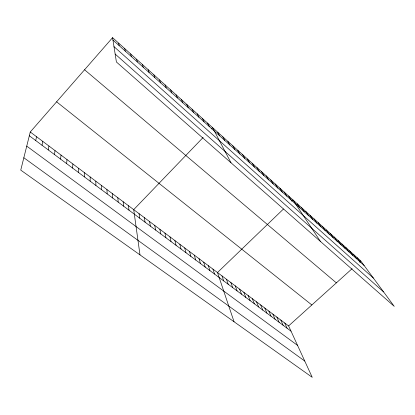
<?xml version="1.0" encoding="UTF-8"?>
<svg xmlns="http://www.w3.org/2000/svg" width="415" height="415" viewBox="0 0 415 415"><rect width="100%" height="100%" fill="white"/><g stroke="black" fill="none" stroke-linecap="round" stroke-linejoin="round"><path stroke-width="0.62" d="M84.385 176.883L84.468 172.681M78.534 172.516L78.7 168.355M72.62 168.096L72.874 163.982M66.639 163.629L66.986 159.562M60.59 159.116L61.031 155.091M54.474 154.551L55.013 150.572M48.29 149.934L48.928 146.007M42.04 145.266L42.776 141.391M35.716 140.545L36.556 136.717M30.264 131.996L20.75 170.119L312.241 377.334L288.612 325.91L30.264 131.996L112.574 37.666L360.739 260.911L394.25 306.374L116.408 61.991L112.574 37.666M203.132 137.458L133.708 209.642L139.985 254.877M211.349 128.909L212.584 127.628L230.999 162.784M283.497 209.004L217.481 272.52L234.055 321.75M291.652 201.161L292.943 199.916L320.484 241.489M288.612 325.91L352.102 268.697M359.374 262.14L360.739 260.911M23.837 157.757L304.766 361.06M26.736 146.122L297.565 345.399M29.32 135.772L291.029 331.17M56.596 101.82L311.852 304.968M84.567 69.767L336.368 282.869M115.157 54.064L383.616 291.942M113.99 46.636L373.407 278.092M112.953 40.058L364.152 265.538M357.045 257.585L360.428 262.197M353.321 254.234L356.672 258.82M349.555 250.847L352.875 255.417M345.757 247.433L349.046 251.978M341.924 243.984L345.176 248.507M338.054 240.503L341.275 245M334.148 236.986L337.333 241.463M330.205 233.438L333.349 237.888M326.226 229.858L329.334 234.283M322.206 226.242L325.272 230.641M318.144 222.59L321.179 226.964M314.046 218.902L317.039 223.249M309.906 215.183L312.858 219.499M305.731 211.422L308.641 215.707M301.508 207.625L304.377 211.883M297.244 203.791L300.071 208.019M288.591 196.005L291.325 200.17M284.202 192.057L286.889 196.186M279.767 188.068L282.402 192.161M275.285 184.032L277.874 188.094M270.756 179.96L273.298 183.985M266.181 175.846L268.671 179.835M261.564 171.691L263.997 175.638M256.89 167.489L259.276 171.4M252.175 163.245L254.504 167.115M247.407 158.955L249.68 162.784M242.588 154.624L244.803 158.411M237.722 150.246L239.875 153.986M232.799 145.815L234.895 149.514M227.825 141.344L229.858 144.996M222.798 136.82L224.769 140.426M217.719 132.25L219.623 135.809M207.531 123.084L209.3 126.544M202.421 118.493L204.128 121.896M197.26 113.845L198.894 117.201M192.041 109.155L193.608 112.455M186.771 104.409L188.26 107.656M284.726 322.995L287.107 328.239M280.805 320.053L283.149 325.287M181.438 99.61L182.854 102.801M276.852 317.081L279.155 322.305M272.857 314.088L275.124 319.296M268.832 311.063L271.057 316.256M176.043 94.76L177.387 97.893M264.765 308.013L266.949 313.19M260.662 304.932L262.809 310.098M170.596 89.858L171.857 92.934M256.522 301.824L258.623 306.976M252.346 298.691L254.405 303.827M248.129 295.527L250.141 300.642M165.082 84.904L166.265 87.913M243.875 292.331L245.841 297.431M239.579 289.105L241.499 294.188M159.51 79.888L160.61 82.839M235.243 285.852L237.115 290.92M230.865 282.568L232.691 287.616M226.445 279.248L228.224 284.28M153.877 74.819L154.894 77.704M221.984 275.902L223.716 280.908M148.176 69.689L149.11 72.511M212.931 269.107L214.56 274.076M208.34 265.662L209.917 270.606M203.703 262.181L205.223 267.104M142.412 64.507L143.258 67.261M199.024 258.664L200.487 263.567M194.293 255.116L195.704 259.998M136.582 59.262L137.334 61.944M189.52 251.532L190.869 256.387M184.696 247.916L185.993 252.745M179.83 244.259L181.059 249.062M130.684 53.955L131.347 56.57M174.907 240.565L176.079 245.343M169.943 236.835L171.047 241.587M124.718 48.586L125.289 51.133M164.921 233.069L165.964 237.795M159.853 229.267L160.833 233.961M154.733 225.423L155.641 230.086M118.68 43.16L119.157 45.629M149.556 221.537L150.401 226.17M144.327 217.61L145.1 222.217M139.046 213.647L139.746 218.217M128.458 205.705L129.018 210.208M123.156 201.721L123.644 206.193M117.803 197.701L118.213 202.136M112.392 193.639L112.719 198.038M106.925 189.536L107.174 193.898M101.395 185.391L101.566 189.712M95.813 181.199L95.901 185.479M90.169 176.961L90.174 181.205"/></g></svg>
